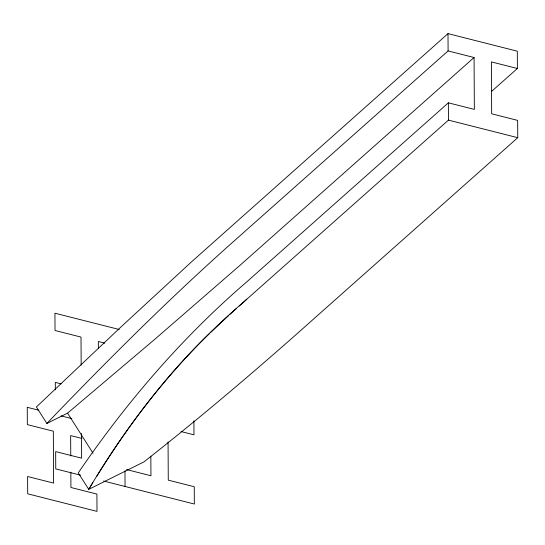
<?xml version="1.0" encoding="UTF-8"?>
<svg xmlns="http://www.w3.org/2000/svg" width="545" height="545" viewBox="0 0 545 545"><rect width="100%" height="100%" fill="white"/><g stroke="black" fill="none" stroke-linecap="round" stroke-linejoin="round"><path stroke-width="0.82" d="M92.773 482.734L88.733 489.356L78.262 472.876C126.242 402.53 182.084 337.409 246.749 281.888L448.365 102.821L474.348 109.409L474.075 57.511L448.092 50.923L238.778 236.837C171.852 295.915 108.666 359.073 46.863 423.451L36.399 406.979L121.242 326.693L191.479 261.886L448.004 33.62L517.3 51.189L517.389 68.486L491.529 91.451M96.853 476.139C128.784 424.719 165.428 375.866 209.164 333.847M210.622 332.436L228.505 315.671M230.024 314.288L236.108 308.783M239.166 306.031L246.844 299.185M474.075 57.511L239.929 265.381L155.863 338.37L67.573 413.151L46.863 423.451M448.365 102.821L448.453 120.125L242.893 302.7C181.158 355.456 130.057 419.623 88.733 489.356L143.948 461.887C202.433 415.903 259.141 367.698 314.601 318.116L517.75 137.687L517.661 120.391L491.672 113.803L491.399 61.905L517.389 68.486M448.453 120.125L517.75 137.687M119.28 329.507L54.936 313.198L55.031 330.495L81.014 337.083L81.164 365.164M104.831 343.125L98.338 341.477L98.373 348.282M61.074 383.864L55.297 382.399L55.338 389.811M180.988 431.538L193.979 434.828L193.904 420.822M38.797 410.235L27.25 407.313L27.339 424.609L53.328 431.197L53.601 483.095L27.611 476.514L27.7 493.811L96.996 511.38L96.908 494.077L70.925 487.489L70.843 472.174M61.074 415.883L71.797 418.601M82.016 438.473L70.652 435.591L70.755 456.008M126.583 469.579L150.945 475.751L150.842 456.185M80.503 475.172L55.754 468.898L55.665 451.601L81.648 458.188L81.518 433.513M103.598 481.031L194.34 504.03L194.252 486.733L168.269 480.145L168.064 441.859M67.573 413.151L93.059 453.263M448.004 33.62L448.092 50.923M124.969 470.812L125.05 486.467"/></g></svg>
